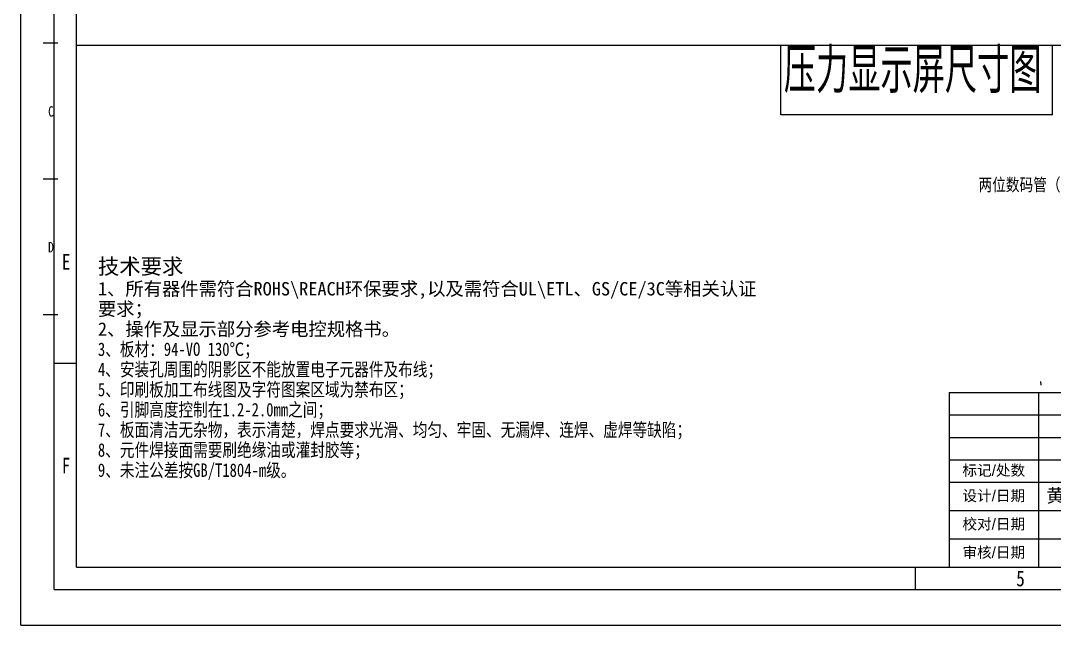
# Model space of a CAD drawing. Header units: inches. Extents: x 42 to 642, y 16 to 461.
# Drawn here: x 42.4 to 389, y 15.6 to 218.2 of the extents above; entities that cross this region are included whole.
import ezdxf

# ---------------------------------------------------------------- set-up
doc = ezdxf.new("R2010")
doc.units = ezdxf.units.IN
doc.header["$MEASUREMENT"] = 0
doc.layers.add('图层 1', color=7, linetype='Continuous')
doc.styles.get("Standard").update_dxf_attribs({"font": 'arial.ttf'})
doc.styles.add('TEXTSTYLE_2', font='txt', dxfattribs={"width": 0.8})
doc.styles.add('仿宋15', font='isocp.shx', dxfattribs={"height": 15, "bigfont": 'gbcbig.shx'})

# ---------------------------------------------------------------- blocks, each defined once
blk = doc.blocks.new('*T35')
at = {"color": 0, "linetype": 'ByBlock', "lineweight": -2, "transparency": 16777216}
for p, q in [((0, 0), (270, 0)), ((0, 0), (0, -58.47)), ((30, 0), (30, -58.47)), ((114, 0), (114, -58.47)), ((144, 0), (144, -58.47)), ((219, 0), (219, -58.47)), ((270, 0), (270, -58.47)), ((0, -7.5), (144, -7.5)), ((0, -15), (270, -15)), ((180, -15), (180, -39.5)), ((199.5, -15), (199.5, -39.5)), ((0, -22.5), (219, -22.5)), ((0, -30), (219, -30)), ((72, -30), (72, -58.47)), ((0, -39.5), (270, -39.5)), ((0, -48.98), (144, -48.98)), ((0, -58.47), (270, -58.47))]:
    blk.add_line(p, q, dxfattribs=at)
at = {"color": 0, "linetype": 'Continuous', "transparency": 16777216}
for s, insert, char_height, width, attachment_point in [('材质/颜色/表面处理', (181.5, -7.5), 3.6, 74.82, 5), ('KF01A-{\\fSimSun|b0|i0|c134|p2;显示板 }', (244.5, -7.5), 3.6, 50.82, 5), ('第一角投影', (144.09, -18.75), 3.6, 35.82, 4), ('比例', (189.75, -18.75), 3.6, 19.32, 5), ('重量(g)', (209.25, -18.75), 3.6, 19.32, 5), ('标记/处数', (15, -26.25), 3.6, 29.82, 5), ('变更内容', (72, -26.25), 3.6, 83.82, 5), ('签名/日期 ', (129, -26.25), 3.6, 29.82, 5), ('单位：mm', (144.09, -26.25), 3.6, 35.82, 4), ('1:1', (189.75, -26.25), 3.75, 19.32, 5), ('{\\fSimSun|b0|i0|c0|p2;W01.35.00\\fSimSun|b0|i0|c134|p2;000}', (244.5, -27.25), 4.5, 50.82, 5), ('设计/日期', (15, -34.75), 3.6, 29.82, 5), ('{\\fSimSun|b0|i0|c134|p2;黄正}2024.6.7', (51, -34.75), 4.5, 41.82, 5), ('工艺/日期', (93, -34.75), 3.6, 41.82, 5), ('{\\fSimSun|b0|i0|c134|p2;版本号：\\C1;A0}', (144.09, -34.75), 3.6, 35.82, 4), ('第1张', (189.75, -34.75), 3.6, 19.32, 5), ('共1张', (209.25, -34.75), 3.6, 19.32, 5), ('校对/日期', (15, -44.24), 3.6, 29.82, 5), ('标准化/日期', (93, -44.24), 3.6, 41.82, 5), ('佛山市联盛达科技有限公司', (181.5, -48.98), 4.8, 74.82, 5), ('图号', (244.5, -48.98), 3.6, 50.82, 5), ('审核/日期', (15, -53.72), 3.6, 29.82, 5), ('审批/日期', (93, -53.72), 3.6, 41.82, 5)]:
    blk.add_mtext(s, dxfattribs=dict(at, insert=insert, char_height=char_height, width=width, attachment_point=attachment_point))

msp = doc.modelspace()

# ---------------------------------------------------------------- linework, layer by layer
at = {"color": 7, "linetype": 'Continuous'}
for p, q in [((42.4242, 15.6112), (42.4242, 461.1112)), ((53.6742, 27.6112), (53.6742, 452.1112)), ((53.6742, 27.6112), (53.6742, 452.1112)), ((61.1742, 35.1112), (61.1742, 444.6112)), ((54.9242, 210.6112), (49.9242, 210.6112)), ((54.9242, 165.1112), (49.9242, 165.1112)), ((54.9242, 119.6112), (49.9242, 119.6112)), ((61.1742, 103.3612), (53.6742, 103.3612)), ((384.2822, 97.2672), (384.4426, 96.039)), ((61.1742, 35.1112), (623.6742, 35.1112)), ((53.6742, 27.6112), (631.1742, 27.6112)), ((42.4242, 15.6112), (642.4242, 15.6112))]:
    msp.add_line(p, q, dxfattribs=at)
for p, q in [((429.7279, 209.83), (61.1742, 209.83)), ((297.2619, 186.608), (297.2619, 209.83)), ((388.3117, 186.608), (388.3117, 209.83)), ((388.3117, 186.608), (297.2619, 186.608))]:
    msp.add_line(p, q)
at = {"linetype": 'Continuous'}
msp.add_line((342.4242, 27.6112), (342.4242, 35.1112), dxfattribs=at)

# ---------------------------------------------------------------- block references
msp.add_blockref('*T35', (353.6737, 93.5763))

# ---------------------------------------------------------------- texts
at = {"color": 6, "insert": (384.6753, 208.9463), "char_height": 15, "width": 181.781449, "attachment_point": 3, "style": '仿宋15'}
msp.add_mtext('压力显示屏尺寸图', dxfattribs=at)
at = {"color": 7, "linetype": 'Continuous', "attachment_point": 1, "line_spacing_factor": 0.9, "style": 'TEXTSTYLE_2'}
for s, insert, char_height, width in [('C', (51.6241, 189.5171), 3.5, 2.8), ('D', (51.6241, 144.0171), 3.5, 2.8), ('E', (56.2241, 139.9701), 5.25, 4.2), ('F', (56.2241, 71.7201), 5.25, 4.2)]:
    msp.add_mtext(s, dxfattribs=dict(at, insert=insert, char_height=char_height, width=width))
at = {"color": 0, "linetype": 'Continuous', "insert": (68.3214, 138.4794), "char_height": 5.25, "width": 224.892695, "attachment_point": 1, "line_spacing_factor": 0.9}
msp.add_mtext('{\\fSimSun|b0|i0|c134|p2;技术要求\\P\\fSimHei|b0|i0|c134|p49;\\H0.85714x;\\C256;1、所有器件需符合\\fSimHei|b0|i0|c0|p49;ROHS\\\\REACH\\fSimHei|b0|i0|c134|p49;环保要求,以及需符合\\fSimHei|b0|i0|c0|p49;UL\\\\ETL\\fSimHei|b0|i0|c134|p49;、\\fSimHei|b0|i0|c0|p49;GS\\fSimHei|b0|i0|c134|p49;/\\fSimHei|b0|i0|c0|p49;CE\\fSimHei|b0|i0|c134|p49;/3C等相关认证要求；\\P2、操作及显示部分参考电控规格书。\\P\\W0.8;3、板材：94-VO 130\\fSimHei|b0|i0|c0|p49;℃\\fSimHei|b0|i0|c134|p49;；\\P4、安装孔周围的阴影区不能放置电子元器件及布线；\\P5、印刷板加工布线图及字符图案区域为禁布区；\\P6、引脚高度控制在1.2-2.0mm之间；\\P7、板面清洁无杂物，表示清楚，焊点要求光滑、均匀、牢固、无漏焊、连焊、虚焊等缺陷；\\P8、元件焊接面需要刷绝缘油或灌封胶等；\\P9、未注公差按GB/T1804-m级。}', dxfattribs=at)
at = {"linetype": 'Continuous', "insert": (376.1983, 33.9367), "char_height": 5.25, "width": 4.2, "attachment_point": 1, "line_spacing_factor": 0.9, "style": 'TEXTSTYLE_2'}
msp.add_mtext('5', dxfattribs=at)
at = {"layer": '图层 1', "color": 7, "true_color": 0xeeefef, "insert": (363.5492, 165.3188), "char_height": 4.2, "width": 42.195083, "attachment_point": 1, "line_spacing_factor": 0.9, "style": 'TEXTSTYLE_2'}
msp.add_mtext('{\\fSimSun|b0|i0|c134|p2;两位数码管（白光）}', dxfattribs=at)

doc.saveas('drawing.dxf')
